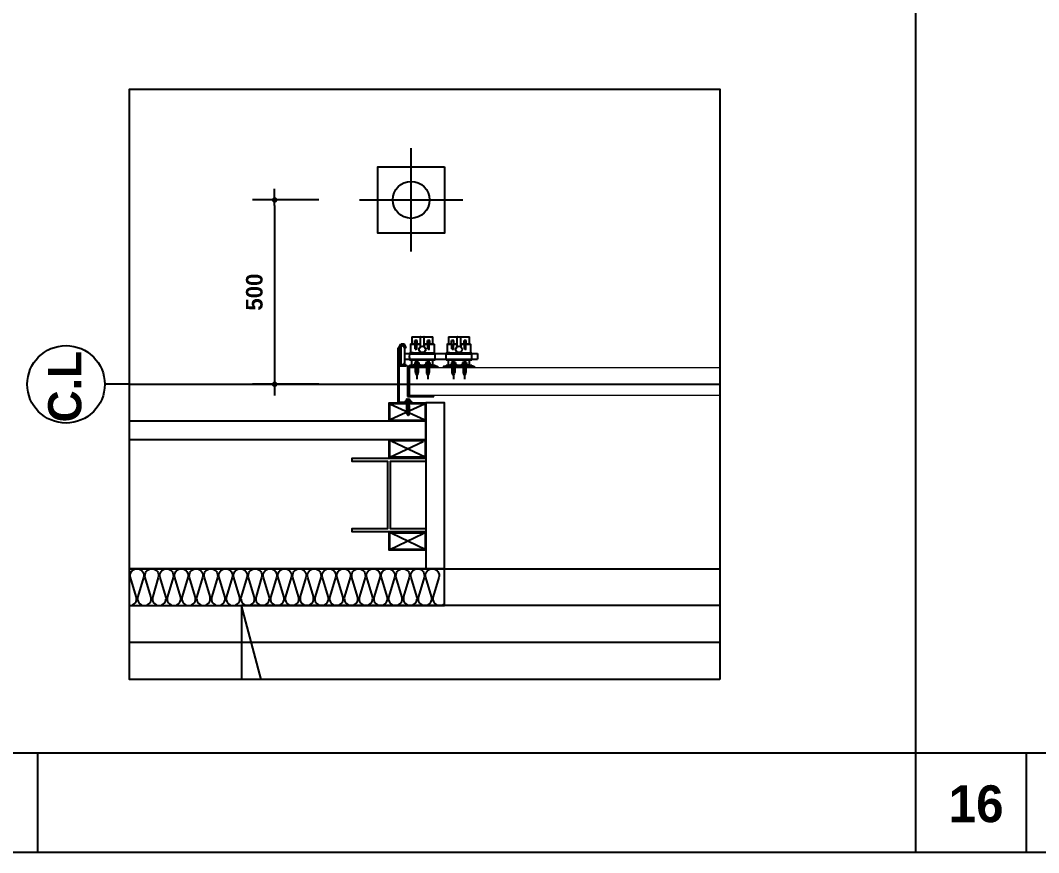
# Model space of a CAD drawing. Extents: x 300 to 49993, y 307 to 8617.
# Drawn here: x 31114 to 33874, y 307 to 2564 of the extents above; entities that cross this region are included whole.
import ezdxf
from ezdxf.enums import TextEntityAlignment as Align

# ---------------------------------------------------------------- set-up
doc = ezdxf.new("R2010")
doc.units = 0
doc.header["$LTSCALE"] = 400
doc.header["$MEASUREMENT"] = 0
doc.header["$PDSIZE"] = -5
for name, pattern in [('CEN', [62, 60, -1, 0, -1]), ('HID', [0.5, 0.25, -0.25]), ('XR-평면도$0$HID', [2, 1.1, -0.9]), ('XR-평면도$0$HIDDEN', [0.375, 0.25, -0.125])]:
    doc.linetypes.add(name, pattern=pattern)
doc.layers.get('Defpoints').update_dxf_attribs({"color": 161, "linetype": 'CONTINUOUS'})
for name, color, linetype in [('$RECOVER_210316183841-0', 7, 'CONTINUOUS'), ('0DOOR', 4, 'CONTINUOUS'), ('0OPEN', 1, 'HID'), ('0PANL', 6, 'CONTINUOUS'), ('0STL', 3, 'CONTINUOUS'), ('A-INSUL', 8, 'CONTINUOUS'), ('A-PK', 6, 'CONTINUOUS'), ('AA-BOLLARD', 6, 'CONTINUOUS'), ('AA-STEL-1', 3, 'CONTINUOUS'), ('CEN', 1, 'CEN'), ('DIM', 7, 'CONTINUOUS'), ('ELE2', 4, 'CONTINUOUS'), ('FIN', 5, 'CONTINUOUS'), ('sdim', 4, 'CONTINUOUS'), ('SYM', 7, 'CONTINUOUS'), ('TEXT', 3, 'CONTINUOUS')]:
    doc.layers.add(name, color=color, linetype=linetype)
doc.layers.add('K', color=161, linetype='CONTINUOUS', plot=False)
doc.styles.add('2020음성 1차', font='나눔고딕Bold.ttf')
doc.dimstyles.new('NDIM(SUB)', dxfattribs={"dimscale": 100, "dimtxt": 1.5, "dimasz": 0.5, "dimexe": 2, "dimexo": 2, "dimgap": 1, "dimtad": 1, "dimdec": 0, "dimdsep": 46, "dimlunit": 6, "dimtxsty": '2020음성 1차', "dimblk1": '_RXDOT', "dimblk2": '_RXDOT', "dimsah": 1, "dimcen": 3, "dimdle": 3, "dimclrd": 7, "dimclre": 7, "dimclrt": 3, "dimadec": 0, "dimazin": 0, "dimtfac": 1, "dimtdec": 0, "dimtix": 1, "dimtmove": 2, "dimatfit": 3, "dimfxl": 1, "dimtolj": 1, "dimtzin": 0, "dimarcsym": 0})

# ---------------------------------------------------------------- blocks, each defined once
blk = doc.blocks.new('XR-평면도$0$$0$A$C3B9B04BD')
at = {"layer": '0OPEN'}
for p, q in [((47.7, -47.7), (2.3, 47.7)), ((47.7, 47.7), (2.3, -47.7))]:
    blk.add_line(p, q, dxfattribs=at)
at = {"layer": '0STL'}
for points in [[(0, -50), (50, -50), (50, 50), (0, 50)], [(2.3, -47.7), (47.7, -47.7), (47.7, 47.7), (2.3, 47.7)]]:
    blk.add_lwpolyline(points, close=True, dxfattribs=at)
blk = doc.blocks.new('_RXDOT')
at = {"layer": '$RECOVER_210316183841-0', "color": 0, "linetype": 'ByBlock'}
blk.add_line((-1, 0), (2, 0), dxfattribs=at)
at = {"layer": '$RECOVER_210316183841-0', "color": 0, "linetype": 'ByBlock', "const_width": 0.5}
blk.add_lwpolyline([(-0.25, 0, 1), (0.25, 0, 1)], format="xyb", close=True, dxfattribs=at)
blk = doc.blocks.new('*D89')
at = {"layer": 'Defpoints', "color": 0}
for p in [(31983.3, 2077.2), (31803.3, 1577.2), (31983.3, 1577.2)]:
    blk.add_point(p, dxfattribs=at)
at = {"layer": 'DIM', "color": 7, "lineweight": -2}
for p, q in [((31923.3, 2077.2), (31743.3, 2077.2)), ((31803.3, 2062.2), (31803.3, 1592.2)), ((31923.3, 1577.2), (31743.3, 1577.2))]:
    blk.add_line(p, q, dxfattribs=at)
at = {"layer": 'DIM', "color": 7, "linetype": 'ByBlock', "lineweight": -2, "xscale": 15, "yscale": 15, "zscale": 15}
for p, rotation in [((31803.3, 2077.2), 90), ((31803.3, 1577.2), 270)]:
    blk.add_blockref('_RXDOT', p, dxfattribs=dict(at, rotation=rotation))
at = {"layer": 'DIM', "color": 3, "insert": (31748.5, 1827.2), "char_height": 45, "attachment_point": 5, "rotation": 90, "style": '2020음성 1차'}
blk.add_mtext('\\A1;500', dxfattribs=at)
blk = doc.blocks.new('b01')
at = {"layer": 'AA-BOLLARD', "color": 5}
blk.add_lwpolyline([(0, 180), (180, 180), (180, 0), (0, 0), (0, 180)], dxfattribs=at)
at = {"layer": 'AA-BOLLARD'}
blk.add_circle((90, 90), 50, dxfattribs=at)

msp = doc.modelspace()

# ---------------------------------------------------------------- linework, layer by layer
at = {"layer": '0DOOR', "color": 7}
for p, q in [((32171.8, 1685.7), (32172.2, 1686.7)), ((32171.8, 1685.7), (32171.8, 1663.7)), ((32171.8, 1685.7), (32184.7, 1685.7)), ((32172.2, 1686.7), (32184.7, 1686.7)), ((32174.8, 1706.4), (32232.3, 1706.4)), ((32188.3, 1686.7), (32198, 1686.7)), ((32188.3, 1685.7), (32198, 1685.7)), ((32198, 1686.7), (32198, 1678.9)), ((32209, 1686.7), (32218.7, 1686.7)), ((32209, 1686.7), (32209, 1678.9)), ((32209, 1685.7), (32218.7, 1685.7)), ((32222.3, 1686.7), (32234.8, 1686.7)), ((32222.3, 1685.7), (32235.3, 1685.7)), ((32232.3, 1686.7), (32232.3, 1706.4)), ((32235.3, 1685.7), (32234.8, 1686.7)), ((32235.3, 1685.7), (32235.3, 1663.7)), ((32271.1, 1685.7), (32271.6, 1686.7)), ((32271.1, 1685.7), (32271.1, 1663.7)), ((32271.1, 1685.7), (32284, 1685.7)), ((32271.6, 1686.7), (32284, 1686.7)), ((32274.1, 1706.4), (32274.1, 1686.7)), ((32274.1, 1706.4), (32331.6, 1706.4)), ((32287.6, 1686.7), (32297.3, 1686.7)), ((32287.6, 1685.7), (32297.3, 1685.7)), ((32297.3, 1686.7), (32297.3, 1678.9)), ((32308.3, 1686.7), (32318, 1686.7)), ((32308.3, 1686.7), (32308.3, 1678.9)), ((32308.3, 1685.7), (32318, 1685.7)), ((32321.6, 1686.7), (32334.1, 1686.7)), ((32321.6, 1685.7), (32334.6, 1685.7)), ((32331.6, 1686.7), (32331.6, 1706.4)), ((32334.6, 1685.7), (32334.1, 1686.7)), ((32334.6, 1685.7), (32334.6, 1663.7)), ((32168.5, 1662.2), (32238.5, 1662.2)), ((32179.2, 1662.2), (32172.5, 1662.7)), ((32174.8, 1662.4), (32174.8, 1662.2)), ((32227.9, 1662.2), (32234.5, 1662.7)), ((32232.3, 1662.4), (32232.3, 1662.2)), ((32267.8, 1662.2), (32337.8, 1662.2)), ((32278.5, 1662.2), (32271.8, 1662.7)), ((32274.1, 1662.4), (32274.1, 1662.2)), ((32327.2, 1662.2), (32333.8, 1662.7)), ((32331.6, 1662.4), (32331.6, 1662.2)), ((32168.5, 1643.7), (32238.5, 1643.7)), ((32168.5, 1628.7), (32238.5, 1628.7)), ((32168.5, 1628.7), (32168.5, 1626.4)), ((32174.8, 1628.7), (32174.8, 1643.7)), ((32232.3, 1628.7), (32232.3, 1643.7)), ((32238.5, 1628.7), (32238.5, 1626.4)), ((32267.8, 1643.7), (32337.8, 1643.7)), ((32267.8, 1628.7), (32337.8, 1628.7)), ((32267.8, 1628.7), (32267.8, 1626.4)), ((32274.1, 1628.7), (32274.1, 1643.7)), ((32331.6, 1628.7), (32331.6, 1643.7)), ((32337.8, 1628.7), (32337.8, 1626.4)), ((32168.5, 1626.4), (32238.5, 1626.4)), ((32267.8, 1626.4), (32337.8, 1626.4))]:
    msp.add_line(p, q, dxfattribs=at)
at = {"layer": '0DOOR'}
for p, q in [((32174.8, 1706.4), (32174.8, 1686.7)), ((32183.5, 1636.2), (32183.5, 1632.5)), ((32194, 1632.5), (32183.5, 1632.5)), ((32192.8, 1636.7), (32184.7, 1636.7)), ((32185.6, 1627.9), (32185.6, 1628.7)), ((32186, 1636.2), (32186, 1632.5)), ((32188.7, 1641.7), (32188.7, 1591.4)), ((32191.4, 1636.2), (32191.4, 1632.5)), ((32191.9, 1627.1), (32191.9, 1628.7)), ((32194, 1636.2), (32194, 1632.5)), ((32213.5, 1636.2), (32213.5, 1632.5)), ((32224, 1632.5), (32213.5, 1632.5)), ((32222.8, 1636.7), (32214.7, 1636.7)), ((32215.6, 1627.9), (32215.6, 1628.7)), ((32216, 1636.2), (32216, 1632.5)), ((32218.7, 1641.7), (32218.7, 1591.4)), ((32221.4, 1636.2), (32221.4, 1632.5)), ((32221.9, 1627.1), (32221.9, 1628.7)), ((32224, 1636.2), (32224, 1632.5)), ((32282.8, 1636.2), (32282.8, 1632.5)), ((32293.3, 1632.5), (32282.8, 1632.5)), ((32292.1, 1636.7), (32284, 1636.7)), ((32284.9, 1627.9), (32284.9, 1628.7)), ((32285.3, 1636.2), (32285.3, 1632.5)), ((32288, 1641.7), (32288, 1591.4)), ((32290.7, 1636.2), (32290.7, 1632.5)), ((32291.2, 1627.1), (32291.2, 1628.7)), ((32293.3, 1636.2), (32293.3, 1632.5)), ((32312.8, 1636.2), (32312.8, 1632.5)), ((32323.3, 1632.5), (32312.8, 1632.5)), ((32322.1, 1636.7), (32314, 1636.7)), ((32314.9, 1627.9), (32314.9, 1628.7)), ((32315.3, 1636.2), (32315.3, 1632.5)), ((32318, 1641.7), (32318, 1591.4)), ((32320.7, 1636.2), (32320.7, 1632.5)), ((32321.2, 1627.1), (32321.2, 1628.7)), ((32323.3, 1636.2), (32323.3, 1632.5)), ((32185.6, 1626.1), (32185.6, 1627.1)), ((32185.6, 1624.3), (32185.6, 1625.3)), ((32185.6, 1622.4), (32185.6, 1623.5)), ((32185.6, 1620.6), (32185.6, 1621.6)), ((32185.6, 1618.8), (32185.6, 1619.8)), ((32185.6, 1616.9), (32185.6, 1618)), ((32185.6, 1615.1), (32185.6, 1616.1)), ((32185.6, 1613.3), (32185.6, 1614.3)), ((32185.6, 1611.4), (32185.6, 1612.5)), ((32185.6, 1606.4), (32185.6, 1610.6)), ((32191.9, 1625.3), (32191.9, 1626.3)), ((32191.9, 1623.5), (32191.9, 1624.5)), ((32191.9, 1621.6), (32191.9, 1622.7)), ((32191.9, 1619.8), (32191.9, 1620.8)), ((32191.9, 1618), (32191.9, 1619)), ((32191.9, 1616.1), (32191.9, 1617.2)), ((32191.9, 1614.3), (32191.9, 1615.3)), ((32191.9, 1612.5), (32191.9, 1613.5)), ((32191.9, 1610.6), (32191.9, 1611.7)), ((32191.9, 1606.4), (32191.9, 1609.8)), ((32215.6, 1626.1), (32215.6, 1627.1)), ((32215.6, 1624.3), (32215.6, 1625.3)), ((32215.6, 1622.4), (32215.6, 1623.5)), ((32215.6, 1620.6), (32215.6, 1621.6)), ((32215.6, 1618.8), (32215.6, 1619.8)), ((32215.6, 1616.9), (32215.6, 1618)), ((32215.6, 1615.1), (32215.6, 1616.1)), ((32215.6, 1613.3), (32215.6, 1614.3)), ((32215.6, 1611.4), (32215.6, 1612.5)), ((32215.6, 1606.4), (32215.6, 1610.6)), ((32221.9, 1625.3), (32221.9, 1626.3)), ((32221.9, 1623.5), (32221.9, 1624.5)), ((32221.9, 1621.6), (32221.9, 1622.7)), ((32221.9, 1619.8), (32221.9, 1620.8)), ((32221.9, 1618), (32221.9, 1619)), ((32221.9, 1616.1), (32221.9, 1617.2)), ((32221.9, 1614.3), (32221.9, 1615.3)), ((32221.9, 1612.5), (32221.9, 1613.5)), ((32221.9, 1610.6), (32221.9, 1611.7)), ((32221.9, 1606.4), (32221.9, 1609.8)), ((32284.9, 1626.1), (32284.9, 1627.1)), ((32284.9, 1624.3), (32284.9, 1625.3)), ((32284.9, 1622.4), (32284.9, 1623.5)), ((32284.9, 1620.6), (32284.9, 1621.6)), ((32284.9, 1618.8), (32284.9, 1619.8)), ((32284.9, 1616.9), (32284.9, 1618)), ((32284.9, 1615.1), (32284.9, 1616.1)), ((32284.9, 1613.3), (32284.9, 1614.3)), ((32284.9, 1611.4), (32284.9, 1612.5)), ((32284.9, 1606.4), (32284.9, 1610.6)), ((32291.2, 1625.3), (32291.2, 1626.3)), ((32291.2, 1623.5), (32291.2, 1624.5)), ((32291.2, 1621.6), (32291.2, 1622.7)), ((32291.2, 1619.8), (32291.2, 1620.8)), ((32291.2, 1618), (32291.2, 1619)), ((32291.2, 1616.1), (32291.2, 1617.2)), ((32291.2, 1614.3), (32291.2, 1615.3)), ((32291.2, 1612.5), (32291.2, 1613.5)), ((32291.2, 1610.6), (32291.2, 1611.7)), ((32291.2, 1606.4), (32291.2, 1609.8)), ((32314.9, 1626.1), (32314.9, 1627.1)), ((32314.9, 1624.3), (32314.9, 1625.3)), ((32314.9, 1622.4), (32314.9, 1623.5)), ((32314.9, 1620.6), (32314.9, 1621.6)), ((32314.9, 1618.8), (32314.9, 1619.8)), ((32314.9, 1616.9), (32314.9, 1618)), ((32314.9, 1615.1), (32314.9, 1616.1)), ((32314.9, 1613.3), (32314.9, 1614.3)), ((32314.9, 1611.4), (32314.9, 1612.5)), ((32314.9, 1606.4), (32314.9, 1610.6)), ((32321.2, 1625.3), (32321.2, 1626.3)), ((32321.2, 1623.5), (32321.2, 1624.5)), ((32321.2, 1621.6), (32321.2, 1622.7)), ((32321.2, 1619.8), (32321.2, 1620.8)), ((32321.2, 1618), (32321.2, 1619)), ((32321.2, 1616.1), (32321.2, 1617.2)), ((32321.2, 1614.3), (32321.2, 1615.3)), ((32321.2, 1612.5), (32321.2, 1613.5)), ((32321.2, 1610.6), (32321.2, 1611.7)), ((32321.2, 1606.4), (32321.2, 1609.8)), ((32159.5, 1536.3), (32159.5, 1532.6)), ((32159.5, 1532.6), (32170, 1532.6)), ((32160.7, 1536.8), (32168.8, 1536.8)), ((32161.6, 1518.4), (32161.6, 1527.2)), ((32162.1, 1536.3), (32162.1, 1532.6)), ((32167.5, 1536.3), (32167.5, 1532.6)), ((32167.9, 1519.1), (32167.9, 1527.2)), ((32167.9, 1517.3), (32167.9, 1518.3)), ((32170, 1536.3), (32170, 1532.6)), ((32161.6, 1516.5), (32161.6, 1517.6)), ((32161.6, 1514.7), (32161.6, 1515.7)), ((32161.6, 1512.9), (32161.6, 1513.9)), ((32161.6, 1511), (32161.6, 1512.1)), ((32161.6, 1509.2), (32161.6, 1510.2)), ((32161.6, 1507.4), (32161.6, 1508.4)), ((32161.6, 1505.5), (32161.6, 1506.6)), ((32161.6, 1503.7), (32161.6, 1504.7)), ((32161.6, 1501.9), (32161.6, 1502.9)), ((32161.6, 1497.6), (32161.6, 1501.1)), ((32167.9, 1515.5), (32167.9, 1516.5)), ((32167.9, 1513.6), (32167.9, 1514.7)), ((32167.9, 1511.8), (32167.9, 1512.8)), ((32167.9, 1510), (32167.9, 1511)), ((32167.9, 1508.1), (32167.9, 1509.2)), ((32167.9, 1506.3), (32167.9, 1507.3)), ((32167.9, 1504.5), (32167.9, 1505.5)), ((32167.9, 1502.6), (32167.9, 1503.7)), ((32167.9, 1497.6), (32167.9, 1501.8))]:
    msp.add_line(p, q, dxfattribs=at)
at = {"layer": '0DOOR', "color": 1, "linetype": 'XR-평면도$0$HID'}
for p, q in [((32183.5, 1686.7), (32183.5, 1696.4)), ((32189.5, 1696.4), (32183.5, 1696.4)), ((32183.8, 1686.7), (32183.8, 1696.2)), ((32183.8, 1696.2), (32189.3, 1696.2)), ((32189.3, 1686.7), (32189.3, 1696.2)), ((32189.5, 1686.7), (32189.5, 1696.4)), ((32217.5, 1686.7), (32217.5, 1696.4)), ((32223.5, 1696.4), (32217.5, 1696.4)), ((32217.8, 1686.7), (32217.8, 1696.2)), ((32217.8, 1696.2), (32223.3, 1696.2)), ((32223.3, 1686.7), (32223.3, 1696.2)), ((32223.5, 1686.7), (32223.5, 1696.4)), ((32282.8, 1686.7), (32282.8, 1696.4)), ((32288.8, 1696.4), (32282.8, 1696.4)), ((32283.1, 1686.7), (32283.1, 1696.2)), ((32283.1, 1696.2), (32288.6, 1696.2)), ((32288.6, 1686.7), (32288.6, 1696.2)), ((32288.8, 1686.7), (32288.8, 1696.4)), ((32316.8, 1686.7), (32316.8, 1696.4)), ((32322.8, 1696.4), (32316.8, 1696.4)), ((32317.1, 1686.7), (32317.1, 1696.2)), ((32317.1, 1696.2), (32322.6, 1696.2)), ((32322.6, 1686.7), (32322.6, 1696.2)), ((32322.8, 1686.7), (32322.8, 1696.4)), ((32168.5, 1660.2), (32238.6, 1660.2)), ((32267.7, 1660.2), (32338, 1660.2)), ((32168.5, 1645.7), (32238.6, 1645.7)), ((32183.5, 1640.7), (32183.5, 1643.7)), ((32189.5, 1640.7), (32183.5, 1640.7)), ((32183.8, 1641), (32183.8, 1643.7)), ((32189.3, 1641), (32183.8, 1641)), ((32189.3, 1641), (32189.3, 1643.7)), ((32189.5, 1640.7), (32189.5, 1643.7)), ((32217.5, 1640.7), (32217.5, 1643.7)), ((32223.5, 1640.7), (32217.5, 1640.7)), ((32217.8, 1641), (32217.8, 1643.7)), ((32223.3, 1641), (32217.8, 1641)), ((32223.3, 1641), (32223.3, 1643.7)), ((32223.5, 1640.7), (32223.5, 1643.7)), ((32267.7, 1645.7), (32338, 1645.7)), ((32282.8, 1640.7), (32282.8, 1643.7)), ((32288.8, 1640.7), (32282.8, 1640.7)), ((32283.1, 1641), (32283.1, 1643.7)), ((32288.6, 1641), (32283.1, 1641)), ((32288.6, 1641), (32288.6, 1643.7)), ((32288.8, 1640.7), (32288.8, 1643.7)), ((32316.8, 1640.7), (32316.8, 1643.7)), ((32322.8, 1640.7), (32316.8, 1640.7)), ((32317.1, 1641), (32317.1, 1643.7)), ((32322.6, 1641), (32317.1, 1641)), ((32322.6, 1641), (32322.6, 1643.7)), ((32322.8, 1640.7), (32322.8, 1643.7))]:
    msp.add_line(p, q, dxfattribs=at)
at = {"layer": '0DOOR', "color": 2}
for p, q in [((32184.5, 1673.7), (32184.5, 1686.7)), ((32184.7, 1673.7), (32184.7, 1686.7)), ((32188.3, 1673.7), (32188.3, 1686.7)), ((32188.5, 1673.7), (32188.5, 1686.7)), ((32218.5, 1673.7), (32218.5, 1686.7)), ((32218.7, 1673.7), (32218.7, 1686.7)), ((32222.3, 1673.7), (32222.3, 1686.7)), ((32222.5, 1673.7), (32222.5, 1686.7)), ((32283.8, 1673.7), (32283.8, 1686.7)), ((32284, 1673.7), (32284, 1686.7)), ((32287.6, 1673.7), (32287.6, 1686.7)), ((32287.8, 1673.7), (32287.8, 1686.7)), ((32317.8, 1673.7), (32317.8, 1686.7)), ((32318, 1673.7), (32318, 1686.7)), ((32321.6, 1673.7), (32321.6, 1686.7)), ((32321.8, 1673.7), (32321.8, 1686.7))]:
    msp.add_line(p, q, dxfattribs=at)
at = {"layer": '0DOOR', "color": 0}
for p, q in [((32198.5, 1679.2), (32198.5, 1705.4)), ((32199.5, 1706.4), (32207.5, 1706.4)), ((32208.5, 1679.2), (32208.5, 1705.4)), ((32297.8, 1679.2), (32297.8, 1705.4)), ((32298.8, 1706.4), (32306.8, 1706.4)), ((32307.8, 1679.2), (32307.8, 1705.4))]:
    msp.add_line(p, q, dxfattribs=at)
at = {"layer": '0DOOR', "color": 4}
for p, q in [((32144.9, 1676.4), (32144.9, 1634.7)), ((32154.9, 1676.4), (32154.9, 1634.7)), ((32154.9, 1660.7), (32168.4, 1660.7)), ((32238.6, 1660.7), (32267.7, 1660.7)), ((32337.9, 1660.7), (32353.5, 1660.7)), ((32353.5, 1660.7), (32353.5, 1645.7)), ((32154.9, 1645.7), (32168.4, 1645.7)), ((32238.6, 1645.7), (32267.7, 1645.7)), ((32338, 1645.7), (32353.5, 1645.7)), ((32167.9, 1623.2), (32167.9, 1547.2))]:
    msp.add_line(p, q, dxfattribs=at)
at = {"layer": '0DOOR', "color": 3, "linetype": 'XR-평면도$0$HIDDEN'}
for p, q in [((32168.4, 1660.7), (32238.6, 1660.7)), ((32267.7, 1660.7), (32337.9, 1660.7)), ((32168.4, 1645.7), (32238.5, 1645.7)), ((32267.7, 1645.7), (32338, 1645.7))]:
    msp.add_line(p, q, dxfattribs=at)
at = {"layer": '0DOOR', "color": 10}
for p, q in [((32192.9, 1626.3), (32187, 1628.7)), ((32222.9, 1626.3), (32217, 1628.7)), ((32292.2, 1626.3), (32286.3, 1628.7)), ((32322.2, 1626.3), (32316.3, 1628.7)), ((32192.9, 1624.5), (32184.6, 1627.9)), ((32192.9, 1624.5), (32184.6, 1627.9)), ((32192.9, 1622.7), (32184.6, 1626.1)), ((32192.9, 1622.7), (32184.6, 1626.1)), ((32192.9, 1620.8), (32184.6, 1624.3)), ((32192.9, 1620.8), (32184.6, 1624.3)), ((32192.9, 1619), (32184.6, 1622.4)), ((32192.9, 1619), (32184.6, 1622.4)), ((32192.9, 1617.2), (32184.6, 1620.6)), ((32192.9, 1617.2), (32184.6, 1620.6)), ((32192.9, 1615.3), (32184.6, 1618.8)), ((32192.9, 1615.3), (32184.6, 1618.8)), ((32192.9, 1613.5), (32184.6, 1616.9)), ((32192.9, 1613.5), (32184.6, 1616.9)), ((32192.9, 1611.7), (32184.6, 1615.1)), ((32192.9, 1611.7), (32184.6, 1615.1)), ((32192.9, 1609.8), (32184.6, 1613.3)), ((32192.9, 1609.8), (32184.6, 1613.3)), ((32187.6, 1610.2), (32184.6, 1611.4)), ((32187.6, 1610.2), (32184.6, 1611.4)), ((32222.9, 1624.5), (32214.6, 1627.9)), ((32222.9, 1624.5), (32214.6, 1627.9)), ((32222.9, 1622.7), (32214.6, 1626.1)), ((32222.9, 1622.7), (32214.6, 1626.1)), ((32222.9, 1620.8), (32214.6, 1624.3)), ((32222.9, 1620.8), (32214.6, 1624.3)), ((32222.9, 1619), (32214.6, 1622.4)), ((32222.9, 1619), (32214.6, 1622.4)), ((32222.9, 1617.2), (32214.6, 1620.6)), ((32222.9, 1617.2), (32214.6, 1620.6)), ((32222.9, 1615.3), (32214.6, 1618.8)), ((32222.9, 1615.3), (32214.6, 1618.8)), ((32222.9, 1613.5), (32214.6, 1616.9)), ((32222.9, 1613.5), (32214.6, 1616.9)), ((32222.9, 1611.7), (32214.6, 1615.1)), ((32222.9, 1611.7), (32214.6, 1615.1)), ((32222.9, 1609.8), (32214.6, 1613.3)), ((32222.9, 1609.8), (32214.6, 1613.3)), ((32217.6, 1610.2), (32214.6, 1611.4)), ((32217.6, 1610.2), (32214.6, 1611.4)), ((32292.2, 1624.5), (32283.9, 1627.9)), ((32292.2, 1624.5), (32283.9, 1627.9)), ((32292.2, 1622.7), (32283.9, 1626.1)), ((32292.2, 1622.7), (32283.9, 1626.1)), ((32292.2, 1620.8), (32283.9, 1624.3)), ((32292.2, 1620.8), (32283.9, 1624.3)), ((32292.2, 1619), (32283.9, 1622.4)), ((32292.2, 1619), (32283.9, 1622.4)), ((32292.2, 1617.2), (32283.9, 1620.6)), ((32292.2, 1617.2), (32283.9, 1620.6)), ((32292.2, 1615.3), (32283.9, 1618.8)), ((32292.2, 1615.3), (32283.9, 1618.8)), ((32292.2, 1613.5), (32283.9, 1616.9)), ((32292.2, 1613.5), (32283.9, 1616.9)), ((32292.2, 1611.7), (32283.9, 1615.1)), ((32292.2, 1611.7), (32283.9, 1615.1)), ((32292.2, 1609.8), (32283.9, 1613.3)), ((32292.2, 1609.8), (32283.9, 1613.3)), ((32286.9, 1610.2), (32283.9, 1611.4)), ((32286.9, 1610.2), (32283.9, 1611.4)), ((32322.2, 1624.5), (32313.9, 1627.9)), ((32322.2, 1624.5), (32313.9, 1627.9)), ((32322.2, 1622.7), (32313.9, 1626.1)), ((32322.2, 1622.7), (32313.9, 1626.1)), ((32322.2, 1620.8), (32313.9, 1624.3)), ((32322.2, 1620.8), (32313.9, 1624.3)), ((32322.2, 1619), (32313.9, 1622.4)), ((32322.2, 1619), (32313.9, 1622.4)), ((32322.2, 1617.2), (32313.9, 1620.6)), ((32322.2, 1617.2), (32313.9, 1620.6)), ((32322.2, 1615.3), (32313.9, 1618.8)), ((32322.2, 1615.3), (32313.9, 1618.8)), ((32322.2, 1613.5), (32313.9, 1616.9)), ((32322.2, 1613.5), (32313.9, 1616.9)), ((32322.2, 1611.7), (32313.9, 1615.1)), ((32322.2, 1611.7), (32313.9, 1615.1)), ((32322.2, 1609.8), (32313.9, 1613.3)), ((32322.2, 1609.8), (32313.9, 1613.3)), ((32316.9, 1610.2), (32313.9, 1611.4)), ((32316.9, 1610.2), (32313.9, 1611.4)), ((32160.6, 1517.6), (32166.5, 1520)), ((32160.6, 1515.7), (32168.9, 1519.1)), ((32160.6, 1515.7), (32168.9, 1519.1)), ((32160.6, 1513.9), (32168.9, 1517.3)), ((32160.6, 1513.9), (32168.9, 1517.3)), ((32160.6, 1512.1), (32168.9, 1515.5)), ((32160.6, 1512.1), (32168.9, 1515.5)), ((32160.6, 1510.2), (32168.9, 1513.6)), ((32160.6, 1510.2), (32168.9, 1513.6)), ((32160.6, 1508.4), (32168.9, 1511.8)), ((32160.6, 1508.4), (32168.9, 1511.8)), ((32160.6, 1506.6), (32168.9, 1510)), ((32160.6, 1506.6), (32168.9, 1510)), ((32160.6, 1504.7), (32168.9, 1508.1)), ((32160.6, 1504.7), (32168.9, 1508.1)), ((32160.6, 1502.9), (32168.9, 1506.3)), ((32160.6, 1502.9), (32168.9, 1506.3)), ((32160.6, 1501.1), (32168.9, 1504.5)), ((32160.6, 1501.1), (32168.9, 1504.5)), ((32165.9, 1501.4), (32168.9, 1502.6)), ((32165.9, 1501.4), (32168.9, 1502.6))]:
    msp.add_line(p, q, dxfattribs=at)
at = {"layer": '0DOOR', "lineweight": 0}
for p, q in [((32167.9, 1623.2), (33010.3, 1623.2)), ((33010.3, 1547.2), (32167.9, 1547.2))]:
    msp.add_line(p, q, dxfattribs=at)
at = {"layer": '0DOOR', "elevation": 0}
for points in [[(32184.4, 1632.5), (32193, 1632.5), (32197.7, 1629.5), (32179.7, 1629.5)], [(32179.7, 1629.5), (32197.7, 1629.5), (32197.7, 1628.7), (32179.7, 1628.7)], [(32214.4, 1632.5), (32223, 1632.5), (32227.7, 1629.5), (32209.7, 1629.5)], [(32209.7, 1629.5), (32227.7, 1629.5), (32227.7, 1628.7), (32209.7, 1628.7)], [(32283.7, 1632.5), (32292.3, 1632.5), (32297, 1629.5), (32279, 1629.5)], [(32279, 1629.5), (32297, 1629.5), (32297, 1628.7), (32279, 1628.7)], [(32313.7, 1632.5), (32322.3, 1632.5), (32327, 1629.5), (32309, 1629.5)], [(32309, 1629.5), (32327, 1629.5), (32327, 1628.7), (32309, 1628.7)], [(32184.6, 1627.9), (32185.6, 1627.1), (32191.9, 1624.5), (32192.9, 1624.5), (32191.9, 1625.3), (32185.6, 1627.9)], [(32184.6, 1626.1), (32185.6, 1625.3), (32191.9, 1622.7), (32192.9, 1622.7), (32191.9, 1623.5), (32185.6, 1626.1)], [(32184.6, 1624.3), (32185.6, 1623.5), (32191.9, 1620.8), (32192.9, 1620.8), (32191.9, 1621.6), (32185.6, 1624.3)], [(32184.6, 1622.4), (32185.6, 1621.6), (32191.9, 1619), (32192.9, 1619), (32191.9, 1619.8), (32185.6, 1622.4)], [(32184.6, 1620.6), (32185.6, 1619.8), (32191.9, 1617.2), (32192.9, 1617.2), (32191.9, 1618), (32185.6, 1620.6)], [(32184.6, 1618.8), (32185.6, 1618), (32191.9, 1615.3), (32192.9, 1615.3), (32191.9, 1616.1), (32185.6, 1618.8)], [(32184.6, 1616.9), (32185.6, 1616.1), (32191.9, 1613.5), (32192.9, 1613.5), (32191.9, 1614.3), (32185.6, 1616.9)], [(32184.6, 1615.1), (32185.6, 1614.3), (32191.9, 1611.7), (32192.9, 1611.7), (32191.9, 1612.5), (32185.6, 1615.1)], [(32184.6, 1613.3), (32185.6, 1612.5), (32191.9, 1609.8), (32192.9, 1609.8), (32191.9, 1610.6), (32185.6, 1613.3)], [(32184.6, 1611.4), (32185.6, 1610.6), (32186.6, 1610.2), (32187.6, 1610.2), (32186.6, 1611), (32185.6, 1611.4)], [(32214.6, 1627.9), (32215.6, 1627.1), (32221.9, 1624.5), (32222.9, 1624.5), (32221.9, 1625.3), (32215.6, 1627.9)], [(32214.6, 1626.1), (32215.6, 1625.3), (32221.9, 1622.7), (32222.9, 1622.7), (32221.9, 1623.5), (32215.6, 1626.1)], [(32214.6, 1624.3), (32215.6, 1623.5), (32221.9, 1620.8), (32222.9, 1620.8), (32221.9, 1621.6), (32215.6, 1624.3)], [(32214.6, 1622.4), (32215.6, 1621.6), (32221.9, 1619), (32222.9, 1619), (32221.9, 1619.8), (32215.6, 1622.4)], [(32214.6, 1620.6), (32215.6, 1619.8), (32221.9, 1617.2), (32222.9, 1617.2), (32221.9, 1618), (32215.6, 1620.6)], [(32214.6, 1618.8), (32215.6, 1618), (32221.9, 1615.3), (32222.9, 1615.3), (32221.9, 1616.1), (32215.6, 1618.8)], [(32214.6, 1616.9), (32215.6, 1616.1), (32221.9, 1613.5), (32222.9, 1613.5), (32221.9, 1614.3), (32215.6, 1616.9)], [(32214.6, 1615.1), (32215.6, 1614.3), (32221.9, 1611.7), (32222.9, 1611.7), (32221.9, 1612.5), (32215.6, 1615.1)], [(32214.6, 1613.3), (32215.6, 1612.5), (32221.9, 1609.8), (32222.9, 1609.8), (32221.9, 1610.6), (32215.6, 1613.3)], [(32214.6, 1611.4), (32215.6, 1610.6), (32216.6, 1610.2), (32217.6, 1610.2), (32216.6, 1611), (32215.6, 1611.4)], [(32283.9, 1627.9), (32284.9, 1627.1), (32291.2, 1624.5), (32292.2, 1624.5), (32291.2, 1625.3), (32284.9, 1627.9)], [(32283.9, 1626.1), (32284.9, 1625.3), (32291.2, 1622.7), (32292.2, 1622.7), (32291.2, 1623.5), (32284.9, 1626.1)], [(32283.9, 1624.3), (32284.9, 1623.5), (32291.2, 1620.8), (32292.2, 1620.8), (32291.2, 1621.6), (32284.9, 1624.3)], [(32283.9, 1622.4), (32284.9, 1621.6), (32291.2, 1619), (32292.2, 1619), (32291.2, 1619.8), (32284.9, 1622.4)], [(32283.9, 1620.6), (32284.9, 1619.8), (32291.2, 1617.2), (32292.2, 1617.2), (32291.2, 1618), (32284.9, 1620.6)], [(32283.9, 1618.8), (32284.9, 1618), (32291.2, 1615.3), (32292.2, 1615.3), (32291.2, 1616.1), (32284.9, 1618.8)], [(32283.9, 1616.9), (32284.9, 1616.1), (32291.2, 1613.5), (32292.2, 1613.5), (32291.2, 1614.3), (32284.9, 1616.9)], [(32283.9, 1615.1), (32284.9, 1614.3), (32291.2, 1611.7), (32292.2, 1611.7), (32291.2, 1612.5), (32284.9, 1615.1)], [(32283.9, 1613.3), (32284.9, 1612.5), (32291.2, 1609.8), (32292.2, 1609.8), (32291.2, 1610.6), (32284.9, 1613.3)], [(32283.9, 1611.4), (32284.9, 1610.6), (32285.9, 1610.2), (32286.9, 1610.2), (32285.9, 1611), (32284.9, 1611.4)], [(32313.9, 1627.9), (32314.9, 1627.1), (32321.2, 1624.5), (32322.2, 1624.5), (32321.2, 1625.3), (32314.9, 1627.9)], [(32313.9, 1626.1), (32314.9, 1625.3), (32321.2, 1622.7), (32322.2, 1622.7), (32321.2, 1623.5), (32314.9, 1626.1)], [(32313.9, 1624.3), (32314.9, 1623.5), (32321.2, 1620.8), (32322.2, 1620.8), (32321.2, 1621.6), (32314.9, 1624.3)], [(32313.9, 1622.4), (32314.9, 1621.6), (32321.2, 1619), (32322.2, 1619), (32321.2, 1619.8), (32314.9, 1622.4)], [(32313.9, 1620.6), (32314.9, 1619.8), (32321.2, 1617.2), (32322.2, 1617.2), (32321.2, 1618), (32314.9, 1620.6)], [(32313.9, 1618.8), (32314.9, 1618), (32321.2, 1615.3), (32322.2, 1615.3), (32321.2, 1616.1), (32314.9, 1618.8)], [(32313.9, 1616.9), (32314.9, 1616.1), (32321.2, 1613.5), (32322.2, 1613.5), (32321.2, 1614.3), (32314.9, 1616.9)], [(32313.9, 1615.1), (32314.9, 1614.3), (32321.2, 1611.7), (32322.2, 1611.7), (32321.2, 1612.5), (32314.9, 1615.1)], [(32313.9, 1613.3), (32314.9, 1612.5), (32321.2, 1609.8), (32322.2, 1609.8), (32321.2, 1610.6), (32314.9, 1613.3)], [(32313.9, 1611.4), (32314.9, 1610.6), (32315.9, 1610.2), (32316.9, 1610.2), (32315.9, 1611), (32314.9, 1611.4)], [(32169.1, 1532.6), (32160.5, 1532.6), (32155.8, 1529.6), (32173.8, 1529.6)], [(32173.8, 1529.6), (32155.8, 1529.6), (32155.8, 1528.8), (32173.8, 1528.8)], [(32168.9, 1519.1), (32167.9, 1518.3), (32161.6, 1515.7), (32160.6, 1515.7), (32161.6, 1516.5), (32167.9, 1519.1)], [(32168.9, 1517.3), (32167.9, 1516.5), (32161.6, 1513.9), (32160.6, 1513.9), (32161.6, 1514.7), (32167.9, 1517.3)], [(32168.9, 1515.5), (32167.9, 1514.7), (32161.6, 1512.1), (32160.6, 1512.1), (32161.6, 1512.9), (32167.9, 1515.5)], [(32168.9, 1513.6), (32167.9, 1512.8), (32161.6, 1510.2), (32160.6, 1510.2), (32161.6, 1511), (32167.9, 1513.6)], [(32168.9, 1511.8), (32167.9, 1511), (32161.6, 1508.4), (32160.6, 1508.4), (32161.6, 1509.2), (32167.9, 1511.8)], [(32168.9, 1510), (32167.9, 1509.2), (32161.6, 1506.6), (32160.6, 1506.6), (32161.6, 1507.4), (32167.9, 1510)], [(32168.9, 1508.1), (32167.9, 1507.3), (32161.6, 1504.7), (32160.6, 1504.7), (32161.6, 1505.5), (32167.9, 1508.1)], [(32168.9, 1506.3), (32167.9, 1505.5), (32161.6, 1502.9), (32160.6, 1502.9), (32161.6, 1503.7), (32167.9, 1506.3)], [(32168.9, 1504.5), (32167.9, 1503.7), (32161.6, 1501.1), (32160.6, 1501.1), (32161.6, 1501.9), (32167.9, 1504.5)], [(32168.9, 1502.6), (32167.9, 1501.8), (32166.9, 1501.4), (32165.9, 1501.4), (32166.9, 1502.2), (32167.9, 1502.6)]]:
    msp.add_lwpolyline(points, close=True, dxfattribs=at)
for points in [[(32185.6, 1628.3), (32184.6, 1627.9), (32185.6, 1628.7)], [(32186.1, 1628.7), (32191.9, 1626.3), (32192.9, 1626.3), (32191.9, 1627.1), (32188, 1628.7)], [(32215.6, 1628.3), (32214.6, 1627.9), (32215.6, 1628.7)], [(32216.1, 1628.7), (32221.9, 1626.3), (32222.9, 1626.3), (32221.9, 1627.1), (32218, 1628.7)], [(32284.9, 1628.3), (32283.9, 1627.9), (32284.9, 1628.7)], [(32285.4, 1628.7), (32291.2, 1626.3), (32292.2, 1626.3), (32291.2, 1627.1), (32287.3, 1628.7)], [(32314.9, 1628.3), (32313.9, 1627.9), (32314.9, 1628.7)], [(32315.4, 1628.7), (32321.2, 1626.3), (32322.2, 1626.3), (32321.2, 1627.1), (32317.3, 1628.7)], [(32185.6, 1626.5), (32184.6, 1626.1), (32185.6, 1626.9)], [(32185.6, 1624.7), (32184.6, 1624.3), (32185.6, 1625.1)], [(32185.6, 1622.8), (32184.6, 1622.4), (32185.6, 1623.2)], [(32185.6, 1621), (32184.6, 1620.6), (32185.6, 1621.4)], [(32185.6, 1619.2), (32184.6, 1618.8), (32185.6, 1619.6)], [(32185.6, 1617.3), (32184.6, 1616.9), (32185.6, 1617.7)], [(32185.6, 1615.5), (32184.6, 1615.1), (32185.6, 1615.9)], [(32185.6, 1613.7), (32184.6, 1613.3), (32185.6, 1614.1)], [(32185.6, 1611.8), (32184.6, 1611.4), (32185.6, 1612.2)], [(32191.9, 1608.4), (32187.6, 1610.2), (32185.6, 1609), (32188, 1606.5), (32188.7, 1601.6)], [(32185.6, 1606.4), (32188.7, 1601.6), (32191.9, 1606.4)], [(32191.9, 1625.9), (32192.9, 1626.3), (32191.9, 1625.5)], [(32191.9, 1624.1), (32192.9, 1624.5), (32191.9, 1623.7)], [(32191.9, 1624.1), (32192.9, 1624.5), (32191.9, 1623.7)], [(32191.9, 1622.3), (32192.9, 1622.7), (32191.9, 1621.9)], [(32191.9, 1622.3), (32192.9, 1622.7), (32191.9, 1621.9)], [(32191.9, 1620.4), (32192.9, 1620.8), (32191.9, 1620)], [(32191.9, 1620.4), (32192.9, 1620.8), (32191.9, 1620)], [(32191.9, 1618.6), (32192.9, 1619), (32191.9, 1618.2)], [(32191.9, 1618.6), (32192.9, 1619), (32191.9, 1618.2)], [(32191.9, 1616.8), (32192.9, 1617.2), (32191.9, 1616.4)], [(32191.9, 1616.8), (32192.9, 1617.2), (32191.9, 1616.4)], [(32191.9, 1614.9), (32192.9, 1615.3), (32191.9, 1614.5)], [(32191.9, 1614.9), (32192.9, 1615.3), (32191.9, 1614.5)], [(32191.9, 1613.1), (32192.9, 1613.5), (32191.9, 1612.7)], [(32191.9, 1613.1), (32192.9, 1613.5), (32191.9, 1612.7)], [(32191.9, 1611.3), (32192.9, 1611.7), (32191.9, 1610.9)], [(32191.9, 1611.3), (32192.9, 1611.7), (32191.9, 1610.9)], [(32191.9, 1609.4), (32192.9, 1609.8), (32191.9, 1609)], [(32191.9, 1609.4), (32192.9, 1609.8), (32191.9, 1609)], [(32215.6, 1626.5), (32214.6, 1626.1), (32215.6, 1626.9)], [(32215.6, 1624.7), (32214.6, 1624.3), (32215.6, 1625.1)], [(32215.6, 1622.8), (32214.6, 1622.4), (32215.6, 1623.2)], [(32215.6, 1621), (32214.6, 1620.6), (32215.6, 1621.4)], [(32215.6, 1619.2), (32214.6, 1618.8), (32215.6, 1619.6)], [(32215.6, 1617.3), (32214.6, 1616.9), (32215.6, 1617.7)], [(32215.6, 1615.5), (32214.6, 1615.1), (32215.6, 1615.9)], [(32215.6, 1613.7), (32214.6, 1613.3), (32215.6, 1614.1)], [(32215.6, 1611.8), (32214.6, 1611.4), (32215.6, 1612.2)], [(32221.9, 1608.4), (32217.6, 1610.2), (32215.6, 1609), (32218, 1606.5), (32218.7, 1601.6)], [(32215.6, 1606.4), (32218.7, 1601.6), (32221.9, 1606.4)], [(32221.9, 1625.9), (32222.9, 1626.3), (32221.9, 1625.5)], [(32221.9, 1624.1), (32222.9, 1624.5), (32221.9, 1623.7)], [(32221.9, 1624.1), (32222.9, 1624.5), (32221.9, 1623.7)], [(32221.9, 1622.3), (32222.9, 1622.7), (32221.9, 1621.9)], [(32221.9, 1622.3), (32222.9, 1622.7), (32221.9, 1621.9)], [(32221.9, 1620.4), (32222.9, 1620.8), (32221.9, 1620)], [(32221.9, 1620.4), (32222.9, 1620.8), (32221.9, 1620)], [(32221.9, 1618.6), (32222.9, 1619), (32221.9, 1618.2)], [(32221.9, 1618.6), (32222.9, 1619), (32221.9, 1618.2)], [(32221.9, 1616.8), (32222.9, 1617.2), (32221.9, 1616.4)], [(32221.9, 1616.8), (32222.9, 1617.2), (32221.9, 1616.4)], [(32221.9, 1614.9), (32222.9, 1615.3), (32221.9, 1614.5)], [(32221.9, 1614.9), (32222.9, 1615.3), (32221.9, 1614.5)], [(32221.9, 1613.1), (32222.9, 1613.5), (32221.9, 1612.7)], [(32221.9, 1613.1), (32222.9, 1613.5), (32221.9, 1612.7)], [(32221.9, 1611.3), (32222.9, 1611.7), (32221.9, 1610.9)], [(32221.9, 1611.3), (32222.9, 1611.7), (32221.9, 1610.9)], [(32221.9, 1609.4), (32222.9, 1609.8), (32221.9, 1609)], [(32221.9, 1609.4), (32222.9, 1609.8), (32221.9, 1609)], [(32284.9, 1626.5), (32283.9, 1626.1), (32284.9, 1626.9)], [(32284.9, 1624.7), (32283.9, 1624.3), (32284.9, 1625.1)], [(32284.9, 1622.8), (32283.9, 1622.4), (32284.9, 1623.2)], [(32284.9, 1621), (32283.9, 1620.6), (32284.9, 1621.4)], [(32284.9, 1619.2), (32283.9, 1618.8), (32284.9, 1619.6)], [(32284.9, 1617.3), (32283.9, 1616.9), (32284.9, 1617.7)], [(32284.9, 1615.5), (32283.9, 1615.1), (32284.9, 1615.9)], [(32284.9, 1613.7), (32283.9, 1613.3), (32284.9, 1614.1)], [(32284.9, 1611.8), (32283.9, 1611.4), (32284.9, 1612.2)], [(32291.2, 1608.4), (32286.9, 1610.2), (32284.9, 1609), (32287.3, 1606.5), (32288, 1601.6)], [(32284.9, 1606.4), (32288, 1601.6), (32291.2, 1606.4)], [(32291.2, 1625.9), (32292.2, 1626.3), (32291.2, 1625.5)], [(32291.2, 1624.1), (32292.2, 1624.5), (32291.2, 1623.7)], [(32291.2, 1624.1), (32292.2, 1624.5), (32291.2, 1623.7)], [(32291.2, 1622.3), (32292.2, 1622.7), (32291.2, 1621.9)], [(32291.2, 1622.3), (32292.2, 1622.7), (32291.2, 1621.9)], [(32291.2, 1620.4), (32292.2, 1620.8), (32291.2, 1620)], [(32291.2, 1620.4), (32292.2, 1620.8), (32291.2, 1620)], [(32291.2, 1618.6), (32292.2, 1619), (32291.2, 1618.2)], [(32291.2, 1618.6), (32292.2, 1619), (32291.2, 1618.2)], [(32291.2, 1616.8), (32292.2, 1617.2), (32291.2, 1616.4)], [(32291.2, 1616.8), (32292.2, 1617.2), (32291.2, 1616.4)], [(32291.2, 1614.9), (32292.2, 1615.3), (32291.2, 1614.5)], [(32291.2, 1614.9), (32292.2, 1615.3), (32291.2, 1614.5)], [(32291.2, 1613.1), (32292.2, 1613.5), (32291.2, 1612.7)], [(32291.2, 1613.1), (32292.2, 1613.5), (32291.2, 1612.7)], [(32291.2, 1611.3), (32292.2, 1611.7), (32291.2, 1610.9)], [(32291.2, 1611.3), (32292.2, 1611.7), (32291.2, 1610.9)], [(32291.2, 1609.4), (32292.2, 1609.8), (32291.2, 1609)], [(32291.2, 1609.4), (32292.2, 1609.8), (32291.2, 1609)], [(32314.9, 1626.5), (32313.9, 1626.1), (32314.9, 1626.9)], [(32314.9, 1624.7), (32313.9, 1624.3), (32314.9, 1625.1)], [(32314.9, 1622.8), (32313.9, 1622.4), (32314.9, 1623.2)], [(32314.9, 1621), (32313.9, 1620.6), (32314.9, 1621.4)], [(32314.9, 1619.2), (32313.9, 1618.8), (32314.9, 1619.6)], [(32314.9, 1617.3), (32313.9, 1616.9), (32314.9, 1617.7)], [(32314.9, 1615.5), (32313.9, 1615.1), (32314.9, 1615.9)], [(32314.9, 1613.7), (32313.9, 1613.3), (32314.9, 1614.1)], [(32314.9, 1611.8), (32313.9, 1611.4), (32314.9, 1612.2)], [(32321.2, 1608.4), (32316.9, 1610.2), (32314.9, 1609), (32317.3, 1606.5), (32318, 1601.6)], [(32314.9, 1606.4), (32318, 1601.6), (32321.2, 1606.4)], [(32321.2, 1625.9), (32322.2, 1626.3), (32321.2, 1625.5)], [(32321.2, 1624.1), (32322.2, 1624.5), (32321.2, 1623.7)], [(32321.2, 1624.1), (32322.2, 1624.5), (32321.2, 1623.7)], [(32321.2, 1622.3), (32322.2, 1622.7), (32321.2, 1621.9)], [(32321.2, 1622.3), (32322.2, 1622.7), (32321.2, 1621.9)], [(32321.2, 1620.4), (32322.2, 1620.8), (32321.2, 1620)], [(32321.2, 1620.4), (32322.2, 1620.8), (32321.2, 1620)], [(32321.2, 1618.6), (32322.2, 1619), (32321.2, 1618.2)], [(32321.2, 1618.6), (32322.2, 1619), (32321.2, 1618.2)], [(32321.2, 1616.8), (32322.2, 1617.2), (32321.2, 1616.4)], [(32321.2, 1616.8), (32322.2, 1617.2), (32321.2, 1616.4)], [(32321.2, 1614.9), (32322.2, 1615.3), (32321.2, 1614.5)], [(32321.2, 1614.9), (32322.2, 1615.3), (32321.2, 1614.5)], [(32321.2, 1613.1), (32322.2, 1613.5), (32321.2, 1612.7)], [(32321.2, 1613.1), (32322.2, 1613.5), (32321.2, 1612.7)], [(32321.2, 1611.3), (32322.2, 1611.7), (32321.2, 1610.9)], [(32321.2, 1611.3), (32322.2, 1611.7), (32321.2, 1610.9)], [(32321.2, 1609.4), (32322.2, 1609.8), (32321.2, 1609)], [(32321.2, 1609.4), (32322.2, 1609.8), (32321.2, 1609)], [(32167.4, 1520), (32161.6, 1517.6), (32160.6, 1517.6), (32161.6, 1518.4), (32165.5, 1520)], [(32167.9, 1519.5), (32168.9, 1519.1), (32167.9, 1520)], [(32167.9, 1517.7), (32168.9, 1517.3), (32167.9, 1518.1)], [(32161.6, 1517.2), (32160.6, 1517.6), (32161.6, 1516.8)], [(32161.6, 1515.3), (32160.6, 1515.7), (32161.6, 1514.9)], [(32161.6, 1515.3), (32160.6, 1515.7), (32161.6, 1514.9)], [(32161.6, 1513.5), (32160.6, 1513.9), (32161.6, 1513.1)], [(32161.6, 1513.5), (32160.6, 1513.9), (32161.6, 1513.1)], [(32161.6, 1511.7), (32160.6, 1512.1), (32161.6, 1511.3)], [(32161.6, 1511.7), (32160.6, 1512.1), (32161.6, 1511.3)], [(32161.6, 1509.8), (32160.6, 1510.2), (32161.6, 1509.4)], [(32161.6, 1509.8), (32160.6, 1510.2), (32161.6, 1509.4)], [(32161.6, 1508), (32160.6, 1508.4), (32161.6, 1507.6)], [(32161.6, 1508), (32160.6, 1508.4), (32161.6, 1507.6)], [(32161.6, 1506.2), (32160.6, 1506.6), (32161.6, 1505.8)], [(32161.6, 1506.2), (32160.6, 1506.6), (32161.6, 1505.8)], [(32161.6, 1504.3), (32160.6, 1504.7), (32161.6, 1503.9)], [(32161.6, 1504.3), (32160.6, 1504.7), (32161.6, 1503.9)], [(32161.6, 1502.5), (32160.6, 1502.9), (32161.6, 1502.1)], [(32161.6, 1502.5), (32160.6, 1502.9), (32161.6, 1502.1)], [(32161.6, 1500.7), (32160.6, 1501.1), (32161.6, 1500.3)], [(32161.6, 1500.7), (32160.6, 1501.1), (32161.6, 1500.3)], [(32161.6, 1499.6), (32165.9, 1501.4), (32167.9, 1500.3), (32165.5, 1497.8), (32164.8, 1492.8)], [(32167.9, 1497.6), (32164.8, 1492.8), (32161.6, 1497.6)], [(32167.9, 1515.9), (32168.9, 1515.5), (32167.9, 1516.3)], [(32167.9, 1514), (32168.9, 1513.6), (32167.9, 1514.5)], [(32167.9, 1512.2), (32168.9, 1511.8), (32167.9, 1512.6)], [(32167.9, 1510.4), (32168.9, 1510), (32167.9, 1510.8)], [(32167.9, 1508.6), (32168.9, 1508.1), (32167.9, 1509)], [(32167.9, 1506.7), (32168.9, 1506.3), (32167.9, 1507.1)], [(32167.9, 1504.9), (32168.9, 1504.5), (32167.9, 1505.3)], [(32167.9, 1503.1), (32168.9, 1502.6), (32167.9, 1503.5)]]:
    msp.add_lwpolyline(points, dxfattribs=at)
at = {"layer": '0DOOR', "color": 7}
for centre, radius in [((32203.5, 1671.7), 9), ((32203.5, 1671.7), 8.5), ((32302.8, 1671.7), 9), ((32302.8, 1671.7), 8.5)]:
    msp.add_circle(centre, radius, dxfattribs=at)
at = {"layer": '0DOOR', "color": 0}
for centre, start, end in [((32199.5, 1705.4), 90, 180), ((32207.5, 1705.4), 0, 90), ((32298.8, 1705.4), 90, 180), ((32306.8, 1705.4), 0, 90)]:
    msp.add_arc(centre, 1, start, end, dxfattribs=at)
at = {"layer": '0DOOR', "color": 4}
for centre, start, end in [((32149.9, 1676.4), 0, 180), ((32149.9, 1634.7), 180, 0)]:
    msp.add_arc(centre, 5, start, end, dxfattribs=at)
at = {"layer": '0DOOR', "color": 7}
for centre, radius, start, end in [((32303, 1653), 134.7, 176.0638, 183.9362), ((32172.8, 1663.7), 1, 180, 255.9031), ((32234.3, 1663.7), 1, 284.0969, 0), ((32104.1, 1653), 134.7, 356.0638, 3.9362), ((32402.3, 1653), 134.7, 176.0638, 183.9362), ((32272.1, 1663.7), 1, 180, 255.9031), ((32333.6, 1663.7), 1, 284.0969, 0), ((32203.4, 1653), 134.7, 356.0638, 3.9362)]:
    msp.add_arc(centre, radius, start, end, dxfattribs=at)
at = {"layer": '0DOOR', "color": 2}
for centre, radius, start, end in [((32186.5, 1673.7), 2, 180, 270), ((32186.5, 1673.7), 1.8, 180, 270), ((32186.5, 1673.7), 2, 270, 0), ((32186.5, 1673.7), 1.8, 270, 0), ((32220.5, 1673.7), 2, 180, 270), ((32220.5, 1673.7), 1.8, 180, 270), ((32220.5, 1673.7), 1.8, 270, 0), ((32220.5, 1673.7), 2, 270, 0), ((32285.8, 1673.7), 2, 180, 270), ((32285.8, 1673.7), 1.8, 180, 270), ((32285.8, 1673.7), 2, 270, 0), ((32285.8, 1673.7), 1.8, 270, 0), ((32319.8, 1673.7), 2, 180, 270), ((32319.8, 1673.7), 1.8, 180, 270), ((32319.8, 1673.7), 1.8, 270, 0), ((32319.8, 1673.7), 2, 270, 0)]:
    msp.add_arc(centre, radius, start, end, dxfattribs=at)
at = {"layer": '0DOOR'}
for centre, radius, start, end in [((32184.7, 1634.9), 1.86, 46.9662, 133.0338), ((32188.7, 1629.1), 7.61, 69.1195, 110.8805), ((32192.7, 1634.9), 1.86, 46.9662, 133.0338), ((32214.7, 1634.9), 1.86, 46.9662, 133.0338), ((32218.7, 1629.1), 7.61, 69.1195, 110.8805), ((32222.7, 1634.9), 1.86, 46.9662, 133.0338), ((32284.1, 1634.9), 1.86, 46.9662, 133.0338), ((32288, 1629.1), 7.61, 69.1195, 110.8805), ((32292, 1634.9), 1.86, 46.9662, 133.0338), ((32314.1, 1634.9), 1.86, 46.9662, 133.0338), ((32318, 1629.1), 7.61, 69.1195, 110.8805), ((32322, 1634.9), 1.86, 46.9662, 133.0338), ((32160.8, 1535), 1.86, 46.9662, 133.0338), ((32164.8, 1529.2), 7.61, 69.1195, 110.8805), ((32168.8, 1535), 1.86, 46.9662, 133.0338)]:
    msp.add_arc(centre, radius, start, end, dxfattribs=at)
at = {"layer": '0OPEN'}
for p, q in [((32117.3, 1523.2), (32209.3, 1481.2)), ((32209.3, 1523.2), (32117.3, 1481.2))]:
    msp.add_line(p, q, dxfattribs=at)
at = {"layer": '0PANL', "elevation": 0}
msp.add_lwpolyline([(32213.3, 1077.2), (32263.3, 1077.2), (32263.3, 1527.2), (32213.3, 1527.2)], close=True, dxfattribs=at)
for points in [[(31410.3, 1427.2), (32213.3, 1427.2), (32213.3, 1477.2), (31410.3, 1477.2)], [(31410.3, 977.2), (32263.3, 977.2), (32263.3, 1077.2), (31410.3, 1077.2)]]:
    msp.add_lwpolyline(points, dxfattribs=at)
at = {"layer": '0STL'}
for p, q in [((32139.9, 1676.4), (32144.9, 1686.4)), ((32154.9, 1686.4), (32144.9, 1686.4)), ((32159.9, 1676.4), (32154.9, 1686.4)), ((32138.3, 1527.2), (32138.3, 1676.4)), ((32139.9, 1676.4), (32138.3, 1676.4)), ((32139.9, 1676.4), (32139.9, 1528.8)), ((32143.1, 1675.7), (32146.9, 1683.2)), ((32143.1, 1675.7), (32143.1, 1629.6)), ((32152.9, 1683.2), (32146.9, 1683.2)), ((32156.3, 1676.4), (32152.9, 1683.2)), ((32159.9, 1676.4), (32156.3, 1676.4)), ((32159.9, 1629.6), (32143.1, 1629.6)), ((32159.9, 1629.6), (32159.9, 1626.4)), ((32159.9, 1626.4), (32139.9, 1626.4)), ((32163.7, 1626.4), (32163.7, 1544)), ((32163.7, 1626.4), (32244.5, 1626.4)), ((32244.5, 1623.2), (32166.9, 1623.2)), ((32166.9, 1623.2), (32166.9, 1547.2)), ((32244.5, 1626.4), (32244.5, 1623.2)), ((32343.8, 1626.4), (32343.8, 1623.2)), ((32166.9, 1547.2), (32235.1, 1547.2)), ((32235.1, 1544), (32235.1, 1547.2)), ((32139.9, 1528.8), (32176.8, 1528.8)), ((32163.7, 1544), (32235.1, 1544)), ((32176.8, 1528.8), (32176.8, 1527.2))]:
    msp.add_line(p, q, dxfattribs=at)
at = {"layer": '0STL', "elevation": 0}
msp.add_lwpolyline([(32343.8, 1623.2), (32261.8, 1623.2), (32261.8, 1626.4), (32343.8, 1626.4)], dxfattribs=at)
for points in [[(32213.3, 1527.2), (32213.3, 1477.2), (32113.3, 1477.2), (32113.3, 1527.2)], [(32213.3, 1377.2), (32213.3, 1368.2), (32116.3, 1368.2), (32116.3, 1186.2), (32213.3, 1186.2), (32213.3, 1177.2), (32013.3, 1177.2), (32013.3, 1186.2), (32110.3, 1186.2), (32110.3, 1368.2), (32013.3, 1368.2), (32013.3, 1377.2)]]:
    msp.add_lwpolyline(points, close=True, dxfattribs=at)
msp.add_lwpolyline([(32211.3, 1523.2), (32211.3, 1481.2, -0.414214), (32209.3, 1479.2), (32117.3, 1479.2, -0.414214), (32115.3, 1481.2), (32115.3, 1523.2, -0.414214), (32117.3, 1525.2), (32209.3, 1525.2, -0.414214)], format="xyb", close=True, dxfattribs=at)
at = {"layer": 'A-INSUL'}
msp.add_lwpolyline([(31410.3, 977.2), (31410.3, 977.2, 0.509267), (31428, 1001.5), (31412.6, 1053, -0.509267), (31430.3, 1077.2, -0.509267), (31448, 1053), (31432.6, 1001.5, 0.509267), (31450.3, 977.2, 0.509267), (31468, 1001.5), (31452.7, 1053, -0.509267), (31470.3, 1077.2, -0.509267), (31488, 1053), (31472.7, 1001.5, 0.509267), (31490.3, 977.2, 0.509267), (31508, 1001.5), (31492.7, 1053, -0.509267), (31510.3, 1077.2, -0.509267), (31528, 1053), (31512.7, 1001.5, 0.509267), (31530.3, 977.2, 0.509267), (31548, 1001.5), (31532.7, 1053, -0.509267), (31550.4, 1077.2, -0.509267), (31568, 1053), (31552.7, 1001.5, 0.509267), (31570.4, 977.2, 0.509267), (31588, 1001.5), (31572.7, 1053, -0.509267), (31590.4, 1077.2, -0.509267), (31608, 1053), (31592.7, 1001.5, 0.509267), (31610.4, 977.2, 0.509267), (31628.1, 1001.5), (31612.7, 1053, -0.509267), (31630.4, 1077.2, -0.509267), (31648.1, 1053), (31632.7, 1001.5, 0.509267), (31650.4, 977.2, 0.509267), (31668.1, 1001.5), (31652.8, 1053, -0.509267), (31670.4, 1077.2, -0.509267), (31688.1, 1053), (31672.8, 1001.5, 0.509267), (31690.4, 977.2, 0.509267), (31708.1, 1001.5), (31692.8, 1053, -0.509267), (31710.4, 1077.2, -0.509267), (31728.1, 1053), (31712.8, 1001.5, 0.509267), (31730.4, 977.2, 0.509267), (31748.1, 1001.5), (31732.8, 1053, -0.509267), (31750.5, 1077.2, -0.509267), (31768.1, 1053), (31752.8, 1001.5, 0.509267), (31770.5, 977.2, 0.509267), (31788.1, 1001.5), (31772.8, 1053, -0.509267), (31790.5, 1077.2, -0.509267), (31808.1, 1053), (31792.8, 1001.5, 0.509267), (31810.5, 977.2, 0.509267), (31828.2, 1001.5), (31812.8, 1053, -0.509267), (31830.5, 1077.2, -0.509267), (31848.2, 1053), (31832.8, 1001.5, 0.509267), (31850.5, 977.2, 0.509267), (31868.2, 1001.5), (31852.9, 1053, -0.509267), (31870.5, 1077.2, -0.509267), (31888.2, 1053), (31872.9, 1001.5, 0.509267), (31890.5, 977.2, 0.509267), (31908.2, 1001.5), (31892.9, 1053, -0.509267), (31910.5, 1077.2, -0.509267), (31928.2, 1053), (31912.9, 1001.5, 0.509267), (31930.5, 977.2, 0.509267), (31948.2, 1001.5), (31932.9, 1053, -0.509267), (31950.6, 1077.2, -0.509267), (31968.2, 1053), (31952.9, 1001.5, 0.509267), (31970.6, 977.2, 0.509267), (31988.2, 1001.5), (31972.9, 1053, -0.509267), (31990.6, 1077.2, -0.509267), (32008.2, 1053), (31992.9, 1001.5, 0.509267), (32010.6, 977.2, 0.509267), (32028.3, 1001.5), (32012.9, 1053, -0.509267), (32030.6, 1077.2, -0.509267), (32048.3, 1053), (32032.9, 1001.5, 0.509267), (32050.6, 977.2, 0.509267), (32068.3, 1001.5), (32053, 1053, -0.509267), (32070.6, 1077.2, -0.509267), (32088.3, 1053), (32073, 1001.5, 0.509267), (32090.6, 977.2, 0.509267), (32108.3, 1001.5), (32093, 1053, -0.509267), (32110.6, 1077.2, -0.509267), (32128.3, 1053), (32113, 1001.5, 0.509267), (32130.6, 977.2, 0.509267), (32148.3, 1001.5), (32133, 1053, -0.509267), (32150.7, 1077.2, -0.509267), (32168.3, 1053), (32153, 1001.5, 0.509267), (32170.7, 977.2, 0.509267), (32188.3, 1001.5), (32173, 1053, -0.509267), (32190.7, 1077.2, -0.509267), (32208.3, 1053), (32193, 1001.5, 0.509267), (32210.7, 977.2, 0.509267), (32228.4, 1001.5), (32213, 1053, -0.509267), (32230.7, 1077.2, -0.509267), (32248.4, 1053), (32233, 1001.5, 0.509267), (32250.7, 977.2, 0.188392), (32263.3, 982.1, 0.188392)], format="xyb", dxfattribs=at)
at = {"layer": 'A-PK', "color": 8}
msp.add_line((31767.2, 777.2), (31713.3, 977.2), dxfattribs=at)
at = {"layer": 'A-PK', "color": 8, "elevation": 0}
msp.add_lwpolyline([(33010.3, 977.2), (31713.3, 977.2), (31713.3, 777.2)], dxfattribs=at)
at = {"layer": 'AA-STEL-1', "color": 1}
for p, q in [((32173.3, 1937.2), (32173.3, 2217.2)), ((32033.3, 2077.2), (32313.3, 2077.2))]:
    msp.add_line(p, q, dxfattribs=at)
at = {"layer": 'CEN'}
for p, q in [((31410.3, 1577.2), (33010.3, 1577.2)), ((31410.3, 1077.2), (33010.3, 1077.2))]:
    msp.add_line(p, q, dxfattribs=at)
at = {"layer": 'ELE2'}
for p, q in [((31160.3, 577.2), (31160.3, 307.2)), ((33840.4, 577.2), (33840.4, 307.2))]:
    msp.add_line(p, q, dxfattribs=at)
at = {"layer": 'FIN'}
msp.add_line((33010.3, 877.2), (31410.3, 877.2), dxfattribs=at)
at = {"layer": 'K', "ltscale": 10}
msp.add_lwpolyline([(33010.3, 777.2), (31410.3, 777.2), (31410.3, 2377.2), (33010.3, 2377.2)], close=True, dxfattribs=at)
at = {"layer": 'sdim'}
for points in [[(33540.4, 7687.2), (33540.4, 307.2)], [(36142.4, 577.2), (25500, 577.2)], [(36142.4, 307.2), (25500, 307.2)]]:
    msp.add_lwpolyline(points, dxfattribs=at)
at = {"layer": 'SYM', "elevation": 0}
msp.add_lwpolyline([(31410.3, 1577.2), (31342.8, 1577.2, -1), (31132.8, 1577.2, -1), (31342.8, 1577.2)], format="xyb", dxfattribs=at)

# ---------------------------------------------------------------- block references
at = {"layer": '$RECOVER_210316183841-0', "xscale": -1, "rotation": 89.99999999999997}
for p in [(32163.3, 1427.2), (32163.3, 1177.2)]:
    msp.add_blockref('XR-평면도$0$$0$A$C3B9B04BD', p, dxfattribs=at)
at = {"layer": 'AA-BOLLARD', "color": 252, "rotation": 270}
msp.add_blockref('b01', (32083.3, 2167.2), dxfattribs=at)

# ---------------------------------------------------------------- texts
at = {"layer": 'SYM', "color": 1, "style": '2020음성 1차'}
msp.add_text('C.L', height=90, rotation=90, dxfattribs=at).set_placement((31279.3, 1474))
at = {"layer": 'TEXT', "color": 2, "style": '2020음성 1차'}
msp.add_text('16', height=100, dxfattribs=at).set_placement((33630.4, 439.8), align=Align.MIDDLE_LEFT)

# ---------------------------------------------------------------- dimensions: what is measured, and where the dimension line sits
at = {"layer": 'DIM'}
dim = msp.add_linear_dim(base=(31803.3, 1577.2), p1=(31983.3, 2077.2), p2=(31983.3, 1577.2), angle=270, dimstyle='NDIM(SUB)', override={"dimscale": 30}, dxfattribs=at)
dim.commit()
dim.dimension.update_dxf_attribs({"geometry": '*D89', "text_midpoint": (31748.5, 1827.2)})

doc.saveas('drawing.dxf')
